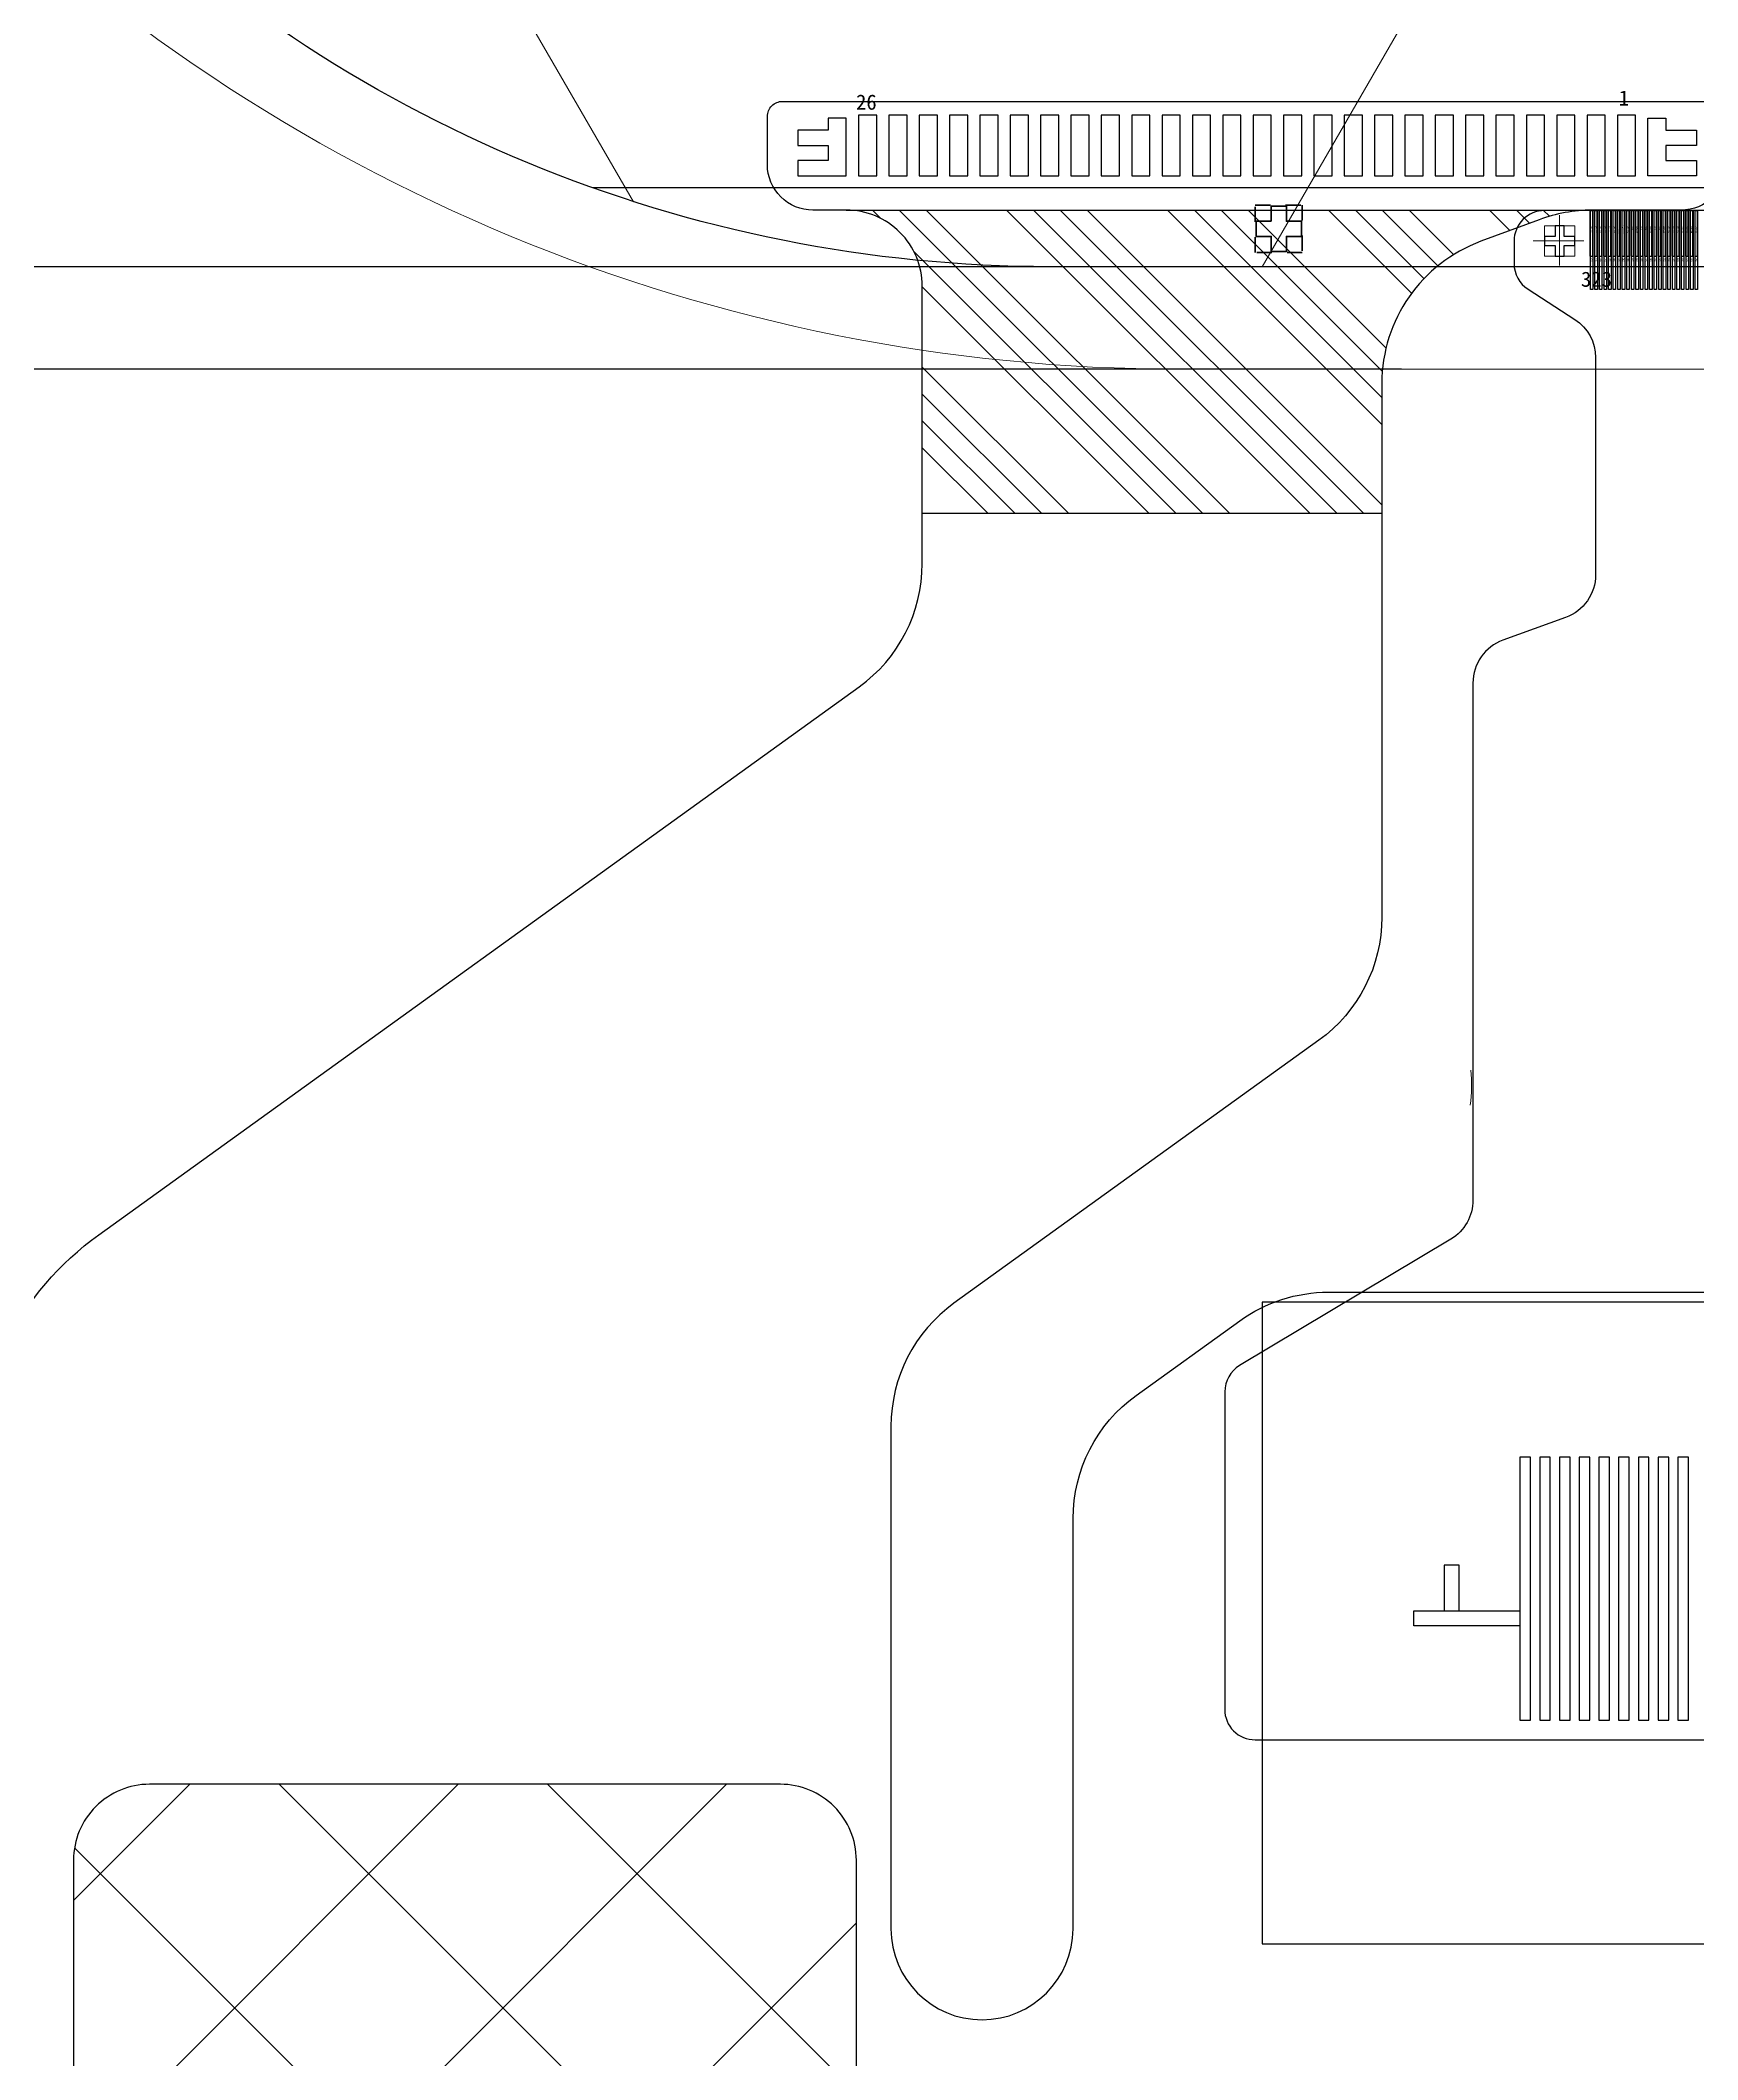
# Model space of a CAD drawing. Header units: inches. Extents: x 1765 to 5217, y -1519 to 441.
# Drawn here: x 4794.92 to 4805.84, y -1309.97 to -1296.67 of the extents above; entities that cross this region are included whole.
import ezdxf
from ezdxf.enums import TextEntityAlignment as Align

# ---------------------------------------------------------------- set-up
doc = ezdxf.new("R2010")
doc.units = ezdxf.units.IN
doc.header["$MEASUREMENT"] = 0
doc.linetypes.add('DOT', pattern=[0.2, 0.1, -0.1])
for name, color, linetype, lineweight in [('DIM', 3, 'Continuous', 15), ('EMI', 5, 'Continuous', 5), ('Mark', 7, 'Continuous', 13), ('尺寸标注', 7, 'Continuous', 0), ('注释', 2, 'Continuous', 13)]:
    doc.layers.add(name, color=color, linetype=linetype, lineweight=lineweight)
doc.layers.add('FPC', color=7, linetype='Continuous')
doc.layers.add('LENS', color=6, linetype='Continuous')
doc.styles.add('Arial', font='')
doc.styles.add('MBC_Arial_Font', font='arial.ttf', dxfattribs={"width": 0.8})
doc.styles.get('Arial').set_extended_font_data('SimSun')
doc.dimstyles.new('ISO-25$0', dxfattribs={"dimtxt": 2.5, "dimasz": 1, "dimexe": 1.5, "dimexo": 0.5, "dimgap": 0.2, "dimtad": 1, "dimzin": 9, "dimdsep": 46, "dimtxsty": 'Arial', "dimcen": 0.5, "dimadec": 0, "dimazin": 0, "dimtp": 1.2, "dimtm": 1.2, "dimtfac": 1, "dimtmove": 0, "dimatfit": 3, "dimfxl": 0, "dimtolj": 1, "dimarcsym": 0})

# ---------------------------------------------------------------- blocks, each defined once
blk = doc.blocks.new('mark')
at = {"layer": '尺寸标注', "color": 1}
for p, q in [((3641.139, 1398.795), (3641.139, 1398.464)), ((3640.979, 1398.625), (3641.312, 1398.625))]:
    blk.add_line(p, q, dxfattribs=at)
at = {"layer": '尺寸标注', "color": 2}
for points in [[(3641.039, 1398.725), (3641.109, 1398.725), (3641.109, 1398.655), (3641.039, 1398.655)], [(3641.169, 1398.725), (3641.239, 1398.725), (3641.239, 1398.655), (3641.169, 1398.655)], [(3641.039, 1398.595), (3641.109, 1398.595), (3641.109, 1398.525), (3641.039, 1398.525)], [(3641.169, 1398.595), (3641.239, 1398.595), (3641.239, 1398.525), (3641.169, 1398.525)]]:
    blk.add_lwpolyline(points, close=True, dxfattribs=at)
blk = doc.blocks.new('FSDDDDD')
at = {"layer": 'LENS', "color": 5, "lineweight": 0}
blk.add_lwpolyline([(3465.185, -1743.304, -0.414214), (3453.685, -1754.804), (3438.595, -1754.804, -0.414214), (3427.095, -1743.304), (3427.095, -1720.794, -0.414214), (3438.595, -1709.294), (3453.685, -1709.294, -0.414214), (3465.185, -1720.794)], format="xyb", close=True, dxfattribs=at)
blk = doc.blocks.new('*D146')
at = {"layer": 'Defpoints', "color": 0, "transparency": 16777216}
for p in [(4804.385, -1298.16), (4785.879, -1298.835), (4804.385, -1298.835)]:
    blk.add_point(p, dxfattribs=at)
at = {"layer": 'DIM', "lineweight": -2, "transparency": 16777216}
for p, q in [((4785.879, -1297.16), (4785.879, -1296.16)), ((4803.885, -1298.16), (4784.379, -1298.16)), ((4785.879, -1298.16), (4785.879, -1298.835)), ((4803.885, -1298.835), (4784.379, -1298.835)), ((4785.879, -1299.835), (4785.879, -1308.191))]:
    blk.add_line(p, q, dxfattribs=at)
at = {"layer": 'DIM', "transparency": 16777216}
for points in [[(4785.712, -1297.16), (4786.045, -1297.16), (4785.879, -1298.16)], [(4785.712, -1299.835), (4786.045, -1299.835), (4785.879, -1298.835)]]:
    blk.add_solid(points, dxfattribs=at)
at = {"layer": 'DIM', "color": 1, "transparency": 16777216, "insert": (4785.143, -1304.513), "char_height": 1, "attachment_point": 5, "rotation": 90, "style": 'Arial'}
blk.add_mtext('\\A1;0.68±0.15', dxfattribs=at)

msp = doc.modelspace()

# ---------------------------------------------------------------- hatches: boundary and pattern name
h = msp.add_hatch()
h.set_pattern_fill('ANSI34', color=1, style=0)
h.set_pattern_definition([(135, (8471.5921, 330.43185), (0.53033009, 0.53033009), []), (135, (8471.4153, 330.43185), (0.53033009, 0.53033009), []), (135, (8471.2385, 330.43185), (0.53033009, 0.53033009), []), (135, (8471.06175, 330.43185), (0.53033009, 0.53033009), [])])
edge = h.paths.add_edge_path()
edge.add_arc((4805.14, -1298.787), 1, 90, 110.3176)
edge.add_line((4804.793, -1297.85), (4804.409, -1297.992))
edge.add_arc((4804.756, -1298.929), 1, 110.3176, 180)
edge.add_line((4803.756, -1298.929), (4803.756, -1299.787))
edge.add_line((4803.756, -1299.787), (4800.728, -1299.787))
edge.add_line((4800.728, -1299.787), (4800.728, -1298.287))
edge.add_arc((4800.228, -1298.287), 0.5, 0, 90)
edge.add_line((4800.228, -1297.787), (4805.14, -1297.787))
at = {"layer": 'DIM'}
h = msp.add_hatch(dxfattribs=at)
h.set_pattern_fill('HONEY', color=256, style=0)
h.set_pattern_definition([(0, (6913.9786, -2365.6452), (4.7625, 2.74963), [3.175, -6.35]), (120, (6913.9786, -2365.6452), (-4.7624994, 2.749631), [3.175, -6.35]), (60, (6913.9786, -2365.6452), (6e-07, 5.499261), [-6.35, 3.175])])
edge = h.paths.add_edge_path()
edge.add_line((4827.36, -1263.445), (4827.36, -1289.16))
edge.add_arc((4818.36, -1289.16), 9, -90, 0, ccw=False)
edge.add_line((4818.36, -1298.16), (4801.573, -1298.16))
edge.add_arc((4801.573, -1289.16), 9, 180, 270, ccw=False)
edge.add_line((4792.573, -1289.16), (4792.573, -1263.445))
edge.add_arc((4800.993, -1263.445), 8.42, 90, 180, ccw=False)
edge.add_line((4800.993, -1255.025), (4818.94, -1255.025))
edge.add_arc((4818.94, -1263.445), 8.42, 0, 90, ccw=False)
h = msp.add_hatch(dxfattribs=at)
h.set_pattern_fill('ANSI37', color=256, scale=10, style=0)
h.set_pattern_definition([(45, (1052.9501, 206.2259), (-0.88388348, 0.88388348), []), (135, (1052.9501, 206.2259), (-0.88388348, -0.88388348), [])])
edge = h.paths.add_edge_path()
edge.add_line((4799.794, -1308.16), (4795.637, -1308.16))
edge.add_arc((4795.637, -1308.66), 0.5, 90, 180)
edge.add_line((4795.137, -1308.66), (4795.137, -1314.89))
edge.add_arc((4795.637, -1314.89), 0.5, 180, 270)
edge.add_line((4795.637, -1315.39), (4799.794, -1315.39))
edge.add_arc((4799.794, -1314.89), 0.5, 270, 360)
edge.add_line((4800.294, -1314.89), (4800.294, -1308.66))
edge.add_arc((4799.794, -1308.66), 0.5, 0, 90)

# ---------------------------------------------------------------- linework, layer by layer
msp.add_line((4821.375, -1297.64), (4798.558, -1297.64))
msp.add_line((4821.375, -1297.64), (4798.558, -1297.64))
for points in [[(4827.36, -1263.445), (4827.36, -1289.16, -0.414214), (4818.36, -1298.16), (4801.573, -1298.16, -0.414214), (4792.573, -1289.16), (4792.573, -1263.445, -0.414214), (4800.993, -1255.025), (4818.94, -1255.025, -0.414214)], [(4827.36, -1263.445), (4827.36, -1289.16, -0.414214), (4818.36, -1298.16), (4801.573, -1298.16, -0.414214), (4792.573, -1289.16), (4792.573, -1263.445, -0.414214), (4800.993, -1255.025), (4818.94, -1255.025, -0.414214)], [(4799.794, -1308.16), (4795.637, -1308.16, 0.414214), (4795.137, -1308.66), (4795.137, -1314.89, 0.414214), (4795.637, -1315.39), (4799.794, -1315.39, 0.414214), (4800.294, -1314.89), (4800.294, -1308.66, 0.414214)]]:
    msp.add_lwpolyline(points, format="xyb", close=True)
for points in [[(4799.908, -1297.56), (4800.228, -1297.56), (4800.228, -1297.18), (4800.108, -1297.18), (4800.108, -1297.26), (4799.908, -1297.26), (4799.908, -1297.36), (4800.108, -1297.36), (4800.108, -1297.46), (4799.908, -1297.46)], [(4800.428, -1297.16), (4800.308, -1297.16), (4800.308, -1297.56), (4800.428, -1297.56)], [(4800.628, -1297.16), (4800.508, -1297.16), (4800.508, -1297.56), (4800.628, -1297.56)], [(4800.828, -1297.16), (4800.708, -1297.16), (4800.708, -1297.56), (4800.828, -1297.56)], [(4801.028, -1297.16), (4800.908, -1297.16), (4800.908, -1297.56), (4801.028, -1297.56)], [(4801.228, -1297.16), (4801.108, -1297.16), (4801.108, -1297.56), (4801.228, -1297.56)], [(4801.428, -1297.16), (4801.308, -1297.16), (4801.308, -1297.56), (4801.428, -1297.56)], [(4801.628, -1297.16), (4801.508, -1297.16), (4801.508, -1297.56), (4801.628, -1297.56)], [(4801.828, -1297.16), (4801.708, -1297.16), (4801.708, -1297.56), (4801.828, -1297.56)], [(4802.028, -1297.16), (4801.908, -1297.16), (4801.908, -1297.56), (4802.028, -1297.56)], [(4802.228, -1297.16), (4802.108, -1297.16), (4802.108, -1297.56), (4802.228, -1297.56)], [(4802.428, -1297.16), (4802.308, -1297.16), (4802.308, -1297.56), (4802.428, -1297.56)], [(4802.628, -1297.16), (4802.508, -1297.16), (4802.508, -1297.56), (4802.628, -1297.56)], [(4802.828, -1297.16), (4802.708, -1297.16), (4802.708, -1297.56), (4802.828, -1297.56)], [(4803.028, -1297.16), (4802.908, -1297.16), (4802.908, -1297.56), (4803.028, -1297.56)], [(4803.228, -1297.16), (4803.108, -1297.16), (4803.108, -1297.56), (4803.228, -1297.56)], [(4803.428, -1297.16), (4803.308, -1297.16), (4803.308, -1297.56), (4803.428, -1297.56)], [(4803.628, -1297.16), (4803.508, -1297.16), (4803.508, -1297.56), (4803.628, -1297.56)], [(4803.828, -1297.16), (4803.708, -1297.16), (4803.708, -1297.56), (4803.828, -1297.56)], [(4804.028, -1297.16), (4803.908, -1297.16), (4803.908, -1297.56), (4804.028, -1297.56)], [(4804.228, -1297.16), (4804.108, -1297.16), (4804.108, -1297.56), (4804.228, -1297.56)], [(4804.428, -1297.16), (4804.308, -1297.16), (4804.308, -1297.56), (4804.428, -1297.56)], [(4804.628, -1297.16), (4804.508, -1297.16), (4804.508, -1297.56), (4804.628, -1297.56)], [(4804.828, -1297.16), (4804.708, -1297.16), (4804.708, -1297.56), (4804.828, -1297.56)], [(4805.028, -1297.16), (4804.908, -1297.16), (4804.908, -1297.56), (4805.028, -1297.56)], [(4805.228, -1297.16), (4805.108, -1297.16), (4805.108, -1297.56), (4805.228, -1297.56)], [(4805.428, -1297.16), (4805.308, -1297.16), (4805.308, -1297.56), (4805.428, -1297.56)], [(4805.828, -1297.56), (4805.508, -1297.56), (4805.508, -1297.18), (4805.628, -1297.18), (4805.628, -1297.26), (4805.828, -1297.26), (4805.828, -1297.36), (4805.628, -1297.36), (4805.628, -1297.46), (4805.828, -1297.46)], [(4804.957, -1297.89), (4804.897, -1297.89), (4804.897, -1297.96), (4804.827, -1297.96), (4804.827, -1298.02), (4804.897, -1298.02), (4804.897, -1298.09), (4804.957, -1298.09), (4804.957, -1298.02), (4805.027, -1298.02), (4805.027, -1297.96), (4804.957, -1297.96)]]:
    msp.add_lwpolyline(points, close=True)
at = {"color": 1, "lineweight": -3}
msp.add_lwpolyline([(4805.14, -1297.787), (4805.14, -1297.787, 0.088885), (4804.793, -1297.85), (4804.409, -1297.992, 0.313776), (4803.756, -1298.929), (4803.756, -1299.787), (4800.728, -1299.787), (4800.728, -1298.287, 0.414214), (4800.228, -1297.787)], format="xyb", close=True, dxfattribs=at)
msp.add_lwpolyline([(4815.105, -1297.79), (4804.827, -1297.79, 0.414214), (4804.627, -1297.99), (4804.627, -1298.14, 0.254671), (4804.719, -1298.308), (4805.027, -1298.507, -0.254671), (4805.164, -1298.759), (4805.164, -1300.189, -0.315299), (4804.967, -1300.471), (4804.554, -1300.621, 0.315299), (4804.356, -1300.903), (4804.356, -1304.31, -0.263643), (4804.211, -1304.568), (4802.819, -1305.401, 0.263643), (4802.721, -1305.573), (4802.721, -1307.667, 0.414214), (4802.921, -1307.867), (4817.011, -1307.867, 0.414214)], format="xyb")
at = {"color": 3}
for points in [[(4805.145, -1297.79), (4805.127, -1297.79), (4805.127, -1298.09), (4805.145, -1298.09)], [(4805.145, -1297.79), (4805.127, -1297.79), (4805.127, -1298.09), (4805.145, -1298.09)], [(4805.175, -1297.79), (4805.157, -1297.79), (4805.157, -1298.09), (4805.175, -1298.09)], [(4805.175, -1297.79), (4805.157, -1297.79), (4805.157, -1298.09), (4805.175, -1298.09)], [(4805.205, -1297.79), (4805.187, -1297.79), (4805.187, -1298.09), (4805.205, -1298.09)], [(4805.205, -1297.79), (4805.187, -1297.79), (4805.187, -1298.09), (4805.205, -1298.09)], [(4805.235, -1297.79), (4805.217, -1297.79), (4805.217, -1298.09), (4805.235, -1298.09)], [(4805.235, -1297.79), (4805.217, -1297.79), (4805.217, -1298.09), (4805.235, -1298.09)], [(4805.265, -1297.79), (4805.247, -1297.79), (4805.247, -1298.09), (4805.265, -1298.09)], [(4805.265, -1297.79), (4805.247, -1297.79), (4805.247, -1298.09), (4805.265, -1298.09)], [(4805.295, -1297.79), (4805.277, -1297.79), (4805.277, -1298.09), (4805.295, -1298.09)], [(4805.295, -1297.79), (4805.277, -1297.79), (4805.277, -1298.09), (4805.295, -1298.09)]]:
    msp.add_lwpolyline(points, close=True, dxfattribs=at)
at = {"color": 0}
for points in [[(4805.13, -1297.79), (4805.146, -1297.79), (4805.146, -1298.31), (4805.13, -1298.31)], [(4805.16, -1297.79), (4805.176, -1297.79), (4805.176, -1298.31), (4805.16, -1298.31)], [(4805.19, -1297.79), (4805.206, -1297.79), (4805.206, -1298.31), (4805.19, -1298.31)], [(4805.22, -1297.79), (4805.236, -1297.79), (4805.236, -1298.31), (4805.22, -1298.31)], [(4805.25, -1297.79), (4805.266, -1297.79), (4805.266, -1298.31), (4805.25, -1298.31)], [(4805.28, -1297.79), (4805.296, -1297.79), (4805.296, -1298.31), (4805.28, -1298.31)], [(4805.31, -1297.79), (4805.326, -1297.79), (4805.326, -1298.31), (4805.31, -1298.31)], [(4805.34, -1297.79), (4805.356, -1297.79), (4805.356, -1298.31), (4805.34, -1298.31)], [(4805.37, -1297.79), (4805.386, -1297.79), (4805.386, -1298.31), (4805.37, -1298.31)], [(4805.4, -1297.79), (4805.416, -1297.79), (4805.416, -1298.31), (4805.4, -1298.31)], [(4805.43, -1297.79), (4805.446, -1297.79), (4805.446, -1298.31), (4805.43, -1298.31)], [(4805.46, -1297.79), (4805.476, -1297.79), (4805.476, -1298.31), (4805.46, -1298.31)], [(4805.49, -1297.79), (4805.506, -1297.79), (4805.506, -1298.31), (4805.49, -1298.31)], [(4805.52, -1297.79), (4805.536, -1297.79), (4805.536, -1298.31), (4805.52, -1298.31)], [(4805.55, -1297.79), (4805.566, -1297.79), (4805.566, -1298.31), (4805.55, -1298.31)], [(4805.58, -1297.79), (4805.596, -1297.79), (4805.596, -1298.31), (4805.58, -1298.31)], [(4805.61, -1297.79), (4805.626, -1297.79), (4805.626, -1298.31), (4805.61, -1298.31)], [(4805.64, -1297.79), (4805.656, -1297.79), (4805.656, -1298.31), (4805.64, -1298.31)], [(4805.67, -1297.79), (4805.686, -1297.79), (4805.686, -1298.31), (4805.67, -1298.31)], [(4805.7, -1297.79), (4805.716, -1297.79), (4805.716, -1298.31), (4805.7, -1298.31)], [(4805.73, -1297.79), (4805.746, -1297.79), (4805.746, -1298.31), (4805.73, -1298.31)], [(4805.76, -1297.79), (4805.776, -1297.79), (4805.776, -1298.31), (4805.76, -1298.31)], [(4805.79, -1297.79), (4805.806, -1297.79), (4805.806, -1298.31), (4805.79, -1298.31)], [(4805.82, -1297.79), (4805.836, -1297.79), (4805.836, -1298.31), (4805.82, -1298.31)], [(4804.666, -1307.737), (4804.736, -1307.737), (4804.736, -1306.005), (4804.666, -1306.005)], [(4804.796, -1307.737), (4804.866, -1307.737), (4804.866, -1306.005), (4804.796, -1306.005)], [(4804.926, -1307.737), (4804.996, -1307.737), (4804.996, -1306.005), (4804.926, -1306.005)], [(4805.056, -1307.737), (4805.126, -1307.737), (4805.126, -1306.005), (4805.056, -1306.005)], [(4805.186, -1307.737), (4805.256, -1307.737), (4805.256, -1306.005), (4805.186, -1306.005)], [(4805.316, -1307.737), (4805.386, -1307.737), (4805.386, -1306.005), (4805.316, -1306.005)], [(4805.446, -1307.737), (4805.516, -1307.737), (4805.516, -1306.005), (4805.446, -1306.005)], [(4805.576, -1307.737), (4805.646, -1307.737), (4805.646, -1306.005), (4805.576, -1306.005)], [(4805.706, -1307.737), (4805.776, -1307.737), (4805.776, -1306.005), (4805.706, -1306.005)], [(4804.166, -1307.017), (4804.266, -1307.017), (4804.266, -1306.717), (4804.166, -1306.717)], [(4803.966, -1307.017), (4804.666, -1307.017), (4804.666, -1307.117), (4803.966, -1307.117)]]:
    msp.add_lwpolyline(points, close=True, dxfattribs=at)
at = {"color": 2}
for points in [[(4805.325, -1297.79), (4805.307, -1297.79), (4805.307, -1298.09), (4805.325, -1298.09)], [(4805.325, -1297.79), (4805.307, -1297.79), (4805.307, -1298.09), (4805.325, -1298.09)], [(4805.355, -1297.79), (4805.337, -1297.79), (4805.337, -1298.09), (4805.355, -1298.09)], [(4805.355, -1297.79), (4805.337, -1297.79), (4805.337, -1298.09), (4805.355, -1298.09)], [(4805.385, -1297.79), (4805.367, -1297.79), (4805.367, -1298.09), (4805.385, -1298.09)], [(4805.385, -1297.79), (4805.367, -1297.79), (4805.367, -1298.09), (4805.385, -1298.09)], [(4805.415, -1297.79), (4805.397, -1297.79), (4805.397, -1298.09), (4805.415, -1298.09)], [(4805.415, -1297.79), (4805.397, -1297.79), (4805.397, -1298.09), (4805.415, -1298.09)], [(4805.445, -1297.79), (4805.427, -1297.79), (4805.427, -1298.09), (4805.445, -1298.09)], [(4805.445, -1297.79), (4805.427, -1297.79), (4805.427, -1298.09), (4805.445, -1298.09)], [(4805.475, -1297.79), (4805.457, -1297.79), (4805.457, -1298.09), (4805.475, -1298.09)], [(4805.475, -1297.79), (4805.457, -1297.79), (4805.457, -1298.09), (4805.475, -1298.09)], [(4805.505, -1297.79), (4805.487, -1297.79), (4805.487, -1298.09), (4805.505, -1298.09)], [(4805.505, -1297.79), (4805.487, -1297.79), (4805.487, -1298.09), (4805.505, -1298.09)], [(4805.535, -1297.79), (4805.517, -1297.79), (4805.517, -1298.09), (4805.535, -1298.09)], [(4805.535, -1297.79), (4805.517, -1297.79), (4805.517, -1298.09), (4805.535, -1298.09)], [(4805.565, -1297.79), (4805.547, -1297.79), (4805.547, -1298.09), (4805.565, -1298.09)], [(4805.565, -1297.79), (4805.547, -1297.79), (4805.547, -1298.09), (4805.565, -1298.09)], [(4805.595, -1297.79), (4805.577, -1297.79), (4805.577, -1298.09), (4805.595, -1298.09)], [(4805.595, -1297.79), (4805.577, -1297.79), (4805.577, -1298.09), (4805.595, -1298.09)], [(4805.625, -1297.79), (4805.607, -1297.79), (4805.607, -1298.09), (4805.625, -1298.09)], [(4805.625, -1297.79), (4805.607, -1297.79), (4805.607, -1298.09), (4805.625, -1298.09)], [(4805.655, -1297.79), (4805.637, -1297.79), (4805.637, -1298.09), (4805.655, -1298.09)], [(4805.655, -1297.79), (4805.637, -1297.79), (4805.637, -1298.09), (4805.655, -1298.09)], [(4805.685, -1297.79), (4805.667, -1297.79), (4805.667, -1298.09), (4805.685, -1298.09)], [(4805.685, -1297.79), (4805.667, -1297.79), (4805.667, -1298.09), (4805.685, -1298.09)], [(4805.715, -1297.79), (4805.697, -1297.79), (4805.697, -1298.09), (4805.715, -1298.09)], [(4805.715, -1297.79), (4805.697, -1297.79), (4805.697, -1298.09), (4805.715, -1298.09)], [(4805.745, -1297.79), (4805.727, -1297.79), (4805.727, -1298.09), (4805.745, -1298.09)], [(4805.745, -1297.79), (4805.727, -1297.79), (4805.727, -1298.09), (4805.745, -1298.09)], [(4805.775, -1297.79), (4805.757, -1297.79), (4805.757, -1298.09), (4805.775, -1298.09)], [(4805.775, -1297.79), (4805.757, -1297.79), (4805.757, -1298.09), (4805.775, -1298.09)], [(4805.805, -1297.79), (4805.787, -1297.79), (4805.787, -1298.09), (4805.805, -1298.09)], [(4805.805, -1297.79), (4805.787, -1297.79), (4805.787, -1298.09), (4805.805, -1298.09)], [(4805.835, -1297.79), (4805.817, -1297.79), (4805.817, -1298.09), (4805.835, -1298.09)], [(4805.835, -1297.79), (4805.817, -1297.79), (4805.817, -1298.09), (4805.835, -1298.09)]]:
    msp.add_lwpolyline(points, close=True, dxfattribs=at)
at = {"layer": 'DIM'}
msp.add_arc((4803.347, -1303.555), 1, 352.5385, 5.8312, dxfattribs=at)
at = {"layer": 'EMI', "lineweight": -3}
msp.add_lwpolyline([(4816.995, -1304.984), (4802.967, -1304.984), (4802.967, -1309.212), (4816.995, -1309.212)], close=True, dxfattribs=at)
at = {"layer": 'FPC', "color": 2, "lineweight": -3}
for points in [[(4794.473, -1306.161, -0.241069), (4795.303, -1304.539), (4800.313, -1300.928, 0.241069), (4800.728, -1300.116), (4800.728, -1298.287, 0.414214), (4800.228, -1297.787), (4800.008, -1297.787, -0.414214), (4799.708, -1297.487), (4799.708, -1297.17, -0.414214), (4799.808, -1297.07), (4805.928, -1297.07, -0.414214)], [(4806.028, -1297.487, -0.414214), (4805.728, -1297.787), (4805.14, -1297.787, 0.088885), (4804.793, -1297.85), (4804.409, -1297.992, 0.313776), (4803.756, -1298.929), (4803.756, -1302.446, -0.241069), (4803.341, -1303.257), (4800.937, -1304.99, 0.241069), (4800.522, -1305.802), (4800.522, -1309.112, 1), (4801.722, -1309.112), (4801.722, -1306.409, -0.241069), (4802.137, -1305.598), (4802.82, -1305.106, -0.157425), (4803.405, -1304.917), (4817.572, -1304.917, -0.414214)]]:
    msp.add_lwpolyline(points, format="xyb", dxfattribs=at)
at = {"layer": 'Mark', "linetype": 'Continuous', "lineweight": 100}
msp.add_lwpolyline([(4803.027, -1297.86), (4803.027, -1297.76), (4803.127, -1297.76), (4803.127, -1297.86), (4803.227, -1297.86), (4803.227, -1297.96), (4803.127, -1297.96), (4803.127, -1298.06), (4803.027, -1298.06), (4803.027, -1297.96), (4802.927, -1297.96), (4802.927, -1297.86)], close=True, dxfattribs=at)
msp.add_lwpolyline([(4803.027, -1297.86), (4803.027, -1297.76), (4803.127, -1297.76), (4803.127, -1297.86), (4803.227, -1297.86), (4803.227, -1297.96), (4803.127, -1297.96), (4803.127, -1298.06), (4803.027, -1298.06), (4803.027, -1297.96), (4802.927, -1297.96), (4802.927, -1297.86)], close=True, dxfattribs=at)
at = {"layer": '注释', "color": 8, "linetype": 'DOT', "lineweight": 100}
msp.add_lwpolyline([(4803.232, -1298.065), (4802.922, -1298.065), (4802.922, -1297.755), (4803.232, -1297.755)], close=True, dxfattribs=at)
msp.add_lwpolyline([(4803.232, -1298.065), (4802.922, -1298.065), (4802.922, -1297.755), (4803.232, -1297.755)], close=True, dxfattribs=at)

# ---------------------------------------------------------------- block references
at = {"extrusion": (0, 0, -1), "zscale": -1}
msp.add_blockref('mark', (-8446.066, -2696.615), dxfattribs=at)
msp.add_blockref('mark', (-8446.066, -2696.615), dxfattribs=at)
at = {"layer": 'DIM'}
msp.add_blockref('FSDDDDD', (1363.826, 455.969), dxfattribs=at)

# ---------------------------------------------------------------- texts
at = {"color": 3, "style": 'MBC_Arial_Font', "text_generation_flag": 4}
for s, p in [('FOG1_R', (4805.321, -1297.915)), ('FOG2_R', (4805.351, -1297.915)), ('Dummy', (4805.141, -1297.915)), ('Dummy', (4805.171, -1297.915)), ('Dummy', (4805.201, -1297.915)), ('Dummy', (4805.231, -1297.915)), ('Dummy', (4805.261, -1297.915)), ('Dummy', (4805.291, -1297.915)), ('Dummy', (4805.381, -1297.915)), ('ELVSS', (4805.408, -1297.915)), ('ELVSS', (4805.438, -1297.915)), ('ELVSS', (4805.468, -1297.915)), ('ELVSS', (4805.498, -1297.915)), ('ELVSS', (4805.528, -1297.915)), ('ELVSS', (4805.558, -1297.915)), ('ELVSS', (4805.588, -1297.915)), ('ELVSS', (4805.618, -1297.915)), ('Dummy', (4805.651, -1297.915)), ('Dummy', (4805.681, -1297.915)), ('Dummy', (4805.711, -1297.915)), ('ELVDD', (4805.738, -1297.915)), ('ELVDD', (4805.768, -1297.915)), ('ELVDD', (4805.798, -1297.915)), ('ELVDD', (4805.828, -1297.915)), ('323', (4805.139, -1298.115)), ('322', (4805.169, -1298.115)), ('321', (4805.199, -1298.115)), ('320', (4805.229, -1298.115)), ('319', (4805.259, -1298.115)), ('318', (4805.288, -1298.115)), ('317', (4805.318, -1298.115)), ('316', (4805.348, -1298.115)), ('315', (4805.378, -1298.115)), ('314', (4805.408, -1298.115)), ('313', (4805.438, -1298.115)), ('312', (4805.468, -1298.115)), ('311', (4805.498, -1298.115)), ('310', (4805.528, -1298.115)), ('309', (4805.558, -1298.115)), ('308', (4805.588, -1298.115)), ('307', (4805.618, -1298.115)), ('306', (4805.648, -1298.115)), ('305', (4805.678, -1298.115)), ('304', (4805.708, -1298.115)), ('303', (4805.738, -1298.115)), ('302', (4805.768, -1298.115)), ('301', (4805.798, -1298.115)), ('300', (4805.828, -1298.115))]:
    msp.add_text(s, height=0.01, rotation=90, dxfattribs=at).set_placement(p, align=Align.MIDDLE_CENTER)
at = {"char_height": 0.1, "width": 0.14979, "attachment_point": 3}
for s, insert in [('26', (4800.428, -1297.025)), ('1', (4805.385, -1296.998)), ('323', (4805.272, -1298.192)), ('323', (4805.272, -1298.192))]:
    msp.add_mtext(s, dxfattribs=dict(at, insert=insert))

# ---------------------------------------------------------------- dimensions: what is measured, and where the dimension line sits
at = {"layer": 'DIM'}
dim = msp.add_linear_dim(base=(4785.8788, -1298.8352), p1=(4804.3846, -1298.1595), p2=(4804.3846, -1298.8352), angle=90, dimstyle='ISO-25$0', override={"dimtxt": 1, "dimgap": 0.2, "dimclrd": 256, "dimclre": 256, "dimclrt": 1, "dimtol": 1, "dimlim": 0, "dimtp": 0.15, "dimtm": 0.15, "dimfxl": 1.25}, dxfattribs=at)
dim.commit()
dim.dimension.update_dxf_attribs({"geometry": '*D146', "text_midpoint": (4785.1427, -1304.513)})

doc.saveas('drawing.dxf')
